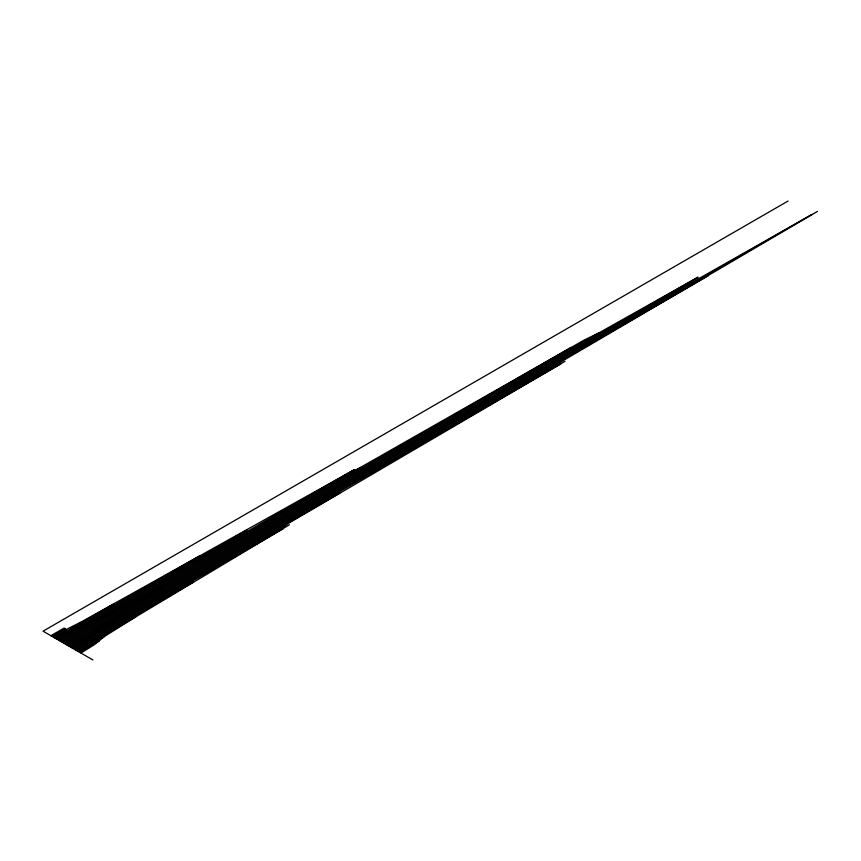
<?xml version="1.0" encoding="UTF-8"?>
<svg xmlns="http://www.w3.org/2000/svg" width="861" height="861" viewBox="0 0 861 861"><rect width="100%" height="100%" fill="white"/><g stroke="black" fill="none" stroke-linecap="round" stroke-linejoin="round"><path stroke-width="1.29" d="M69.192 631.167L67.954 632.824L106.333 613.871L100.457 618.962L103.998 617.671L164.225 585.728L148.469 597.276L95.496 629.929L94.656 630.801L117.204 619.855L81.86 642.586L86.595 640.853L86.67 641.832L92.633 640.197L98.95 637.301L101.867 634.934M50.896 635.687L63.962 628.143L65.468 628.595L63.531 630.844L81.935 621.545L354.484 469.654L343.012 477.037L349.028 473.937L584.285 339.998L598.524 333.099L697.862 277.264L662.27 299.133L666.489 296.884L817.444 211.429L513.576 389.699L69.192 646.256M513.576 389.699L564.988 361.329L280.277 528.159L273.626 532.378L289.404 524.779L135.844 616.831L104.482 636.451L94.258 644.771L80.956 653.047M788.041 201.043L43.05 631.167L92.913 659.957M52.198 636.451L65.264 628.896M53.511 637.205L66.577 629.66M54.813 637.958L113.63 604.002M56.116 638.711L199.892 555.7M57.429 639.465L246.946 530.053M58.731 640.218L352.806 470.44M60.044 640.971L360.651 467.415M61.346 641.725L571.08 347.435M62.659 642.478L598.524 333.099M63.962 643.242L697.862 277.264M65.264 643.996L666.489 296.884M66.577 644.749L811.568 214.626M67.879 645.502L708.312 275.757M70.494 647.009L560.619 364.042M71.807 647.763L339.74 493.073M73.11 648.516L275.692 531.56M74.423 649.269L283.538 528.536M75.725 650.033L193.359 582.111M77.027 650.787L135.844 616.831M78.34 651.54L104.482 636.451M79.642 652.294L99.252 640.971"/></g></svg>
